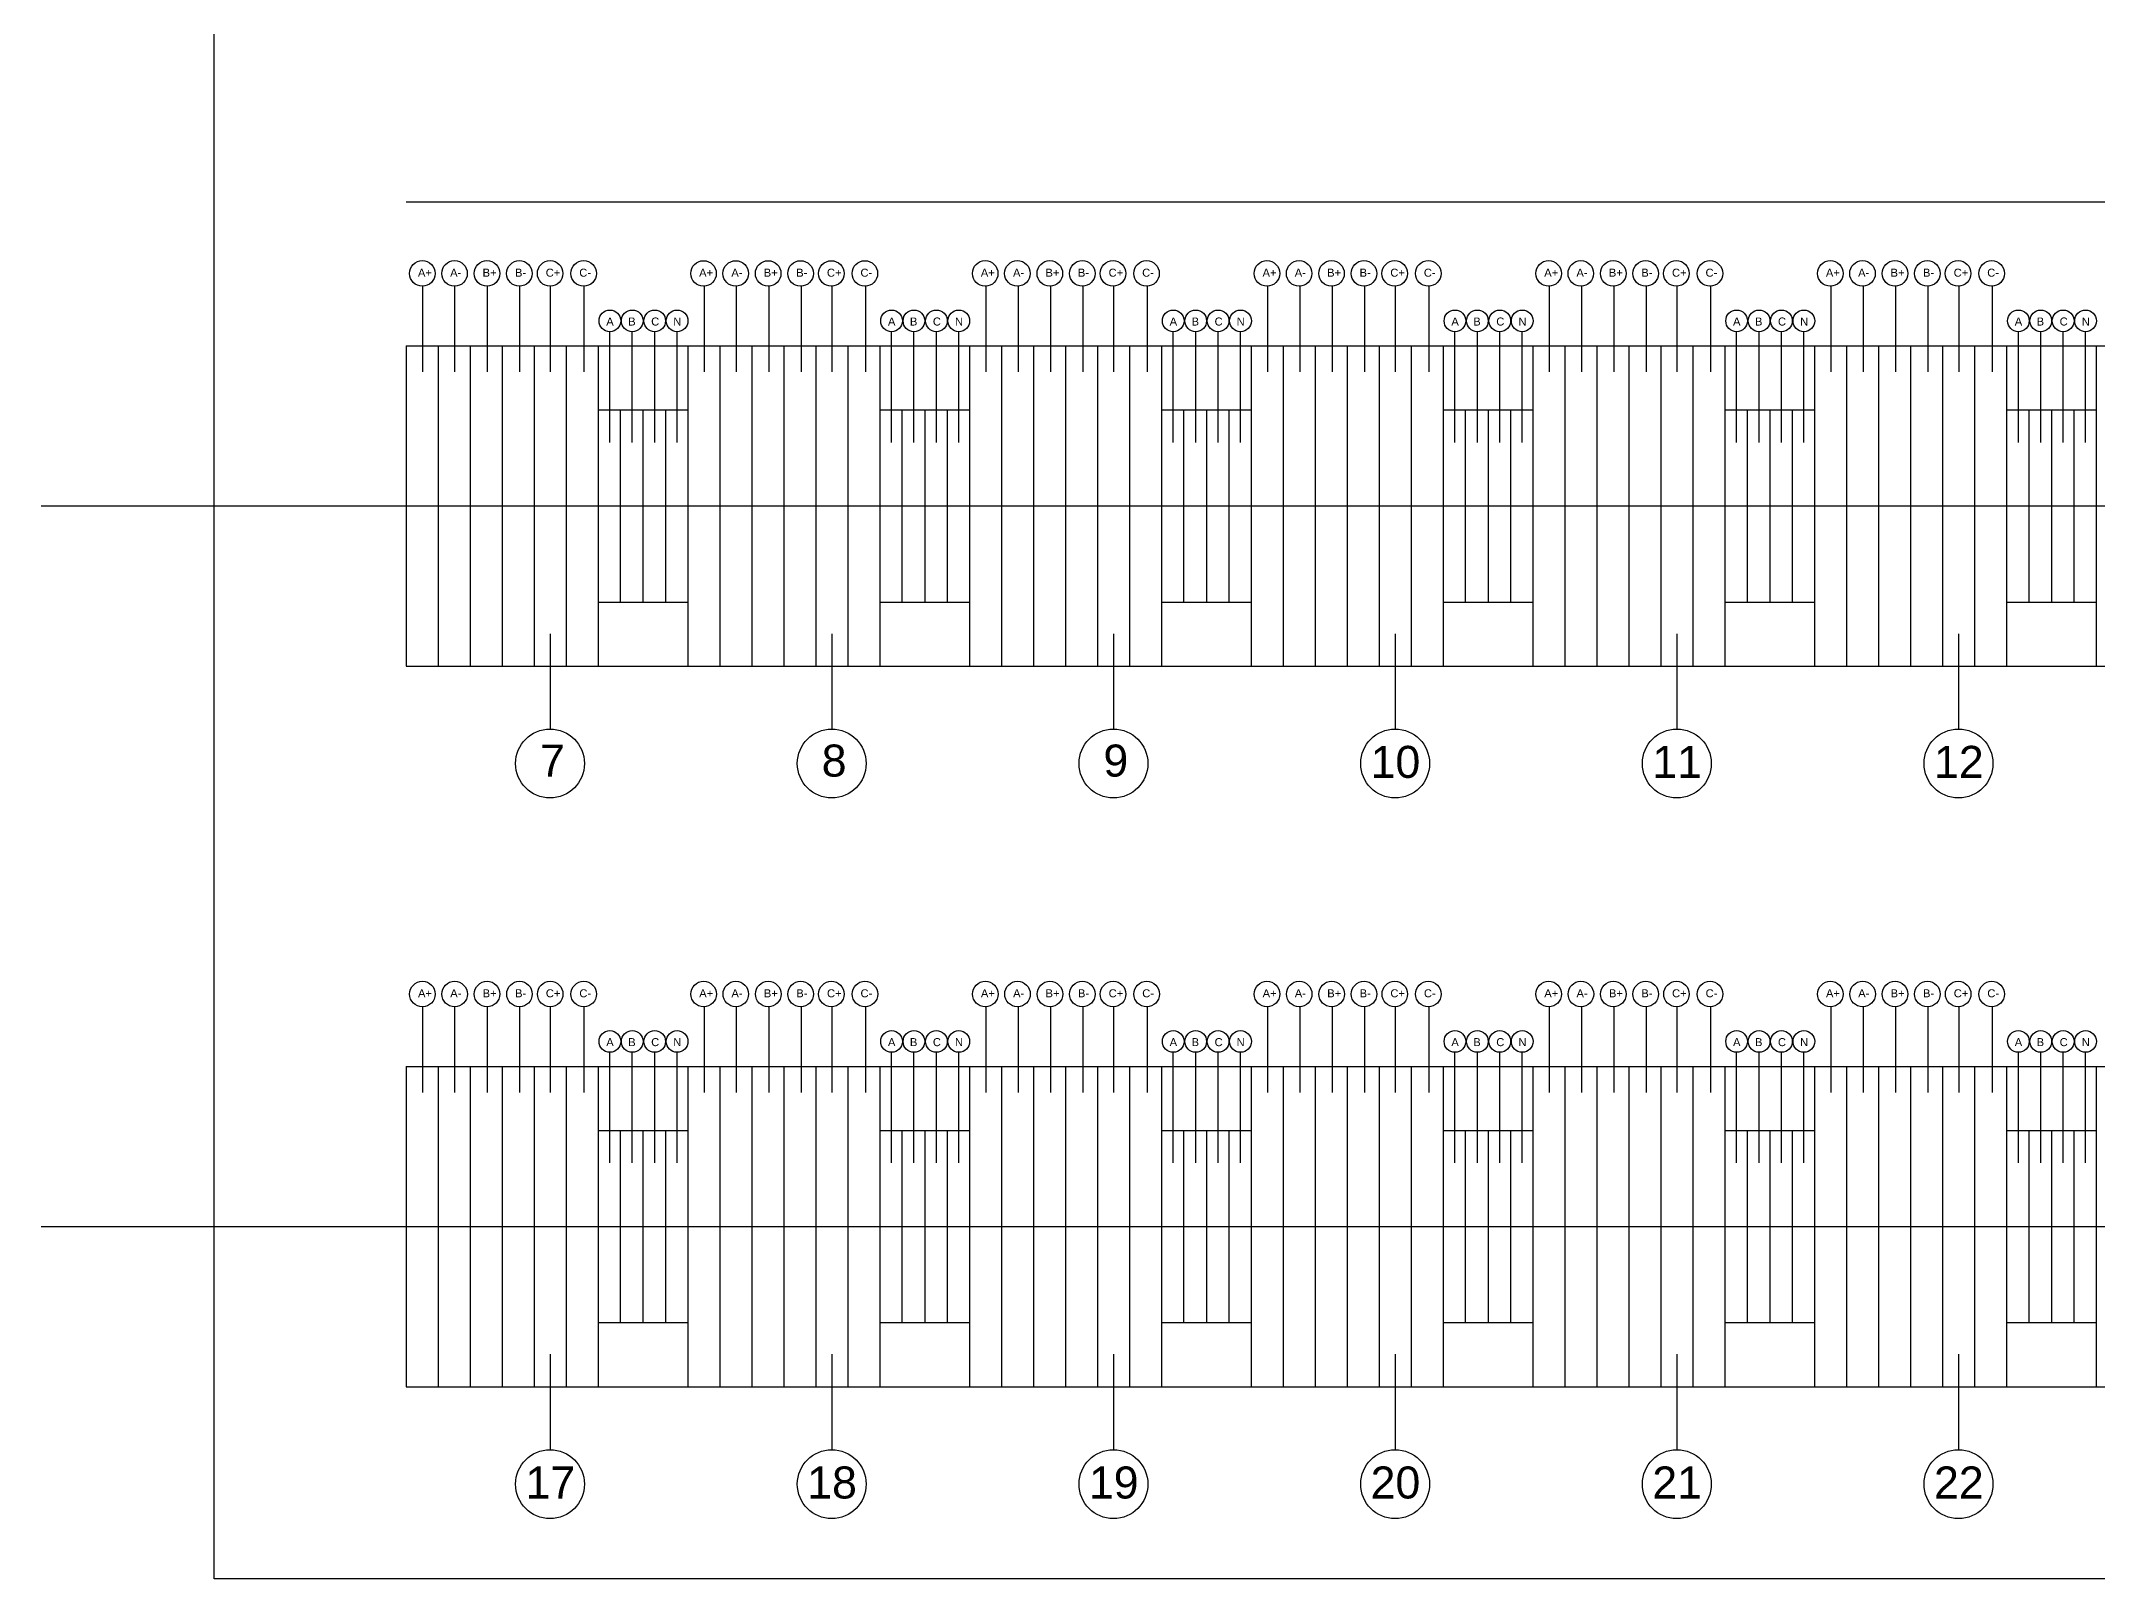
# Model space of a CAD drawing. Header units: millimetres. Extents: x 4250 to 10506, y 600 to 2800.
# Drawn here: x 4250 to 4892, y 600 to 1080 of the extents above; entities that cross this region are included whole.
import ezdxf

# ---------------------------------------------------------------- set-up
doc = ezdxf.new("R2010")
doc.units = ezdxf.units.MM
doc.styles.get("Standard").update_dxf_attribs({"font": 'arial.ttf'})

msp = doc.modelspace()

# ---------------------------------------------------------------- linework, layer by layer
for p, q in [((4303.727, 599.808), (4303.727, 2799.808)), ((4363.727, 1029.808), (5243.727, 1029.808)), ((4368.831, 1003.41), (4368.831, 976.652)), ((4378.89, 1003.41), (4378.89, 976.652)), ((4389.019, 1003.41), (4389.019, 976.652)), ((4399.148, 1003.41), (4399.148, 976.652)), ((4408.751, 1003.41), (4408.751, 976.652)), ((4419.23, 1003.41), (4419.23, 976.652)), ((4456.831, 1003.41), (4456.831, 976.652)), ((4466.89, 1003.41), (4466.89, 976.652)), ((4477.019, 1003.41), (4477.019, 976.652)), ((4487.148, 1003.41), (4487.148, 976.652)), ((4496.751, 1003.41), (4496.751, 976.652)), ((4507.23, 1003.41), (4507.23, 976.652)), ((4544.831, 1003.41), (4544.831, 976.652)), ((4554.89, 1003.41), (4554.89, 976.652)), ((4565.019, 1003.41), (4565.019, 976.652)), ((4575.148, 1003.41), (4575.148, 976.652)), ((4584.751, 1003.41), (4584.751, 976.652)), ((4595.23, 1003.41), (4595.23, 976.652)), ((4632.831, 1003.41), (4632.831, 976.652)), ((4642.89, 1003.41), (4642.89, 976.652)), ((4653.019, 1003.41), (4653.019, 976.652)), ((4663.148, 1003.41), (4663.148, 976.652)), ((4672.751, 1003.41), (4672.751, 976.652)), ((4683.23, 1003.41), (4683.23, 976.652)), ((4720.831, 1003.41), (4720.831, 976.652)), ((4730.89, 1003.41), (4730.89, 976.652)), ((4741.019, 1003.41), (4741.019, 976.652)), ((4751.148, 1003.41), (4751.148, 976.652)), ((4760.751, 1003.41), (4760.751, 976.652)), ((4771.23, 1003.41), (4771.23, 976.652)), ((4808.831, 1003.41), (4808.831, 976.652)), ((4818.89, 1003.41), (4818.89, 976.652)), ((4829.019, 1003.41), (4829.019, 976.652)), ((4839.148, 1003.41), (4839.148, 976.652)), ((4848.751, 1003.41), (4848.751, 976.652)), ((4859.23, 1003.41), (4859.23, 976.652)), ((4363.727, 984.808), (5243.727, 984.808)), ((4373.727, 984.808), (4373.727, 884.808)), ((4383.727, 984.808), (4383.727, 884.808)), ((4393.727, 984.808), (4393.727, 884.808)), ((4403.727, 984.808), (4403.727, 884.808)), ((4413.727, 984.808), (4413.727, 884.808)), ((4423.727, 984.808), (4423.727, 884.808)), ((4461.727, 984.808), (4461.727, 884.808)), ((4471.727, 984.808), (4471.727, 884.808)), ((4481.727, 984.808), (4481.727, 884.808)), ((4491.727, 984.808), (4491.727, 884.808)), ((4501.727, 984.808), (4501.727, 884.808)), ((4511.727, 984.808), (4511.727, 884.808)), ((4549.727, 984.808), (4549.727, 884.808)), ((4559.727, 984.808), (4559.727, 884.808)), ((4569.727, 984.808), (4569.727, 884.808)), ((4579.727, 984.808), (4579.727, 884.808)), ((4589.727, 984.808), (4589.727, 884.808)), ((4599.727, 984.808), (4599.727, 884.808)), ((4637.727, 984.808), (4637.727, 884.808)), ((4647.727, 984.808), (4647.727, 884.808)), ((4657.727, 984.808), (4657.727, 884.808)), ((4667.727, 984.808), (4667.727, 884.808)), ((4677.727, 984.808), (4677.727, 884.808)), ((4687.727, 984.808), (4687.727, 884.808)), ((4725.727, 984.808), (4725.727, 884.808)), ((4735.727, 984.808), (4735.727, 884.808)), ((4745.727, 984.808), (4745.727, 884.808)), ((4755.727, 984.808), (4755.727, 884.808)), ((4765.727, 984.808), (4765.727, 884.808)), ((4775.727, 984.808), (4775.727, 884.808)), ((4813.727, 984.808), (4813.727, 884.808)), ((4823.727, 984.808), (4823.727, 884.808)), ((4833.727, 984.808), (4833.727, 884.808)), ((4843.727, 984.808), (4843.727, 884.808)), ((4853.727, 984.808), (4853.727, 884.808)), ((4863.727, 984.808), (4863.727, 884.808)), ((4863.727, 984.808), (4863.727, 884.808)), ((4863.727, 984.808), (4863.727, 884.808)), ((4249.716, 934.808), (5375.12, 934.808)), ((4363.727, 884.808), (5243.727, 884.808)), ((4368.831, 778.41), (4368.831, 751.652)), ((4378.89, 778.41), (4378.89, 751.652)), ((4389.019, 778.41), (4389.019, 751.652)), ((4399.148, 778.41), (4399.148, 751.652)), ((4408.751, 778.41), (4408.751, 751.652)), ((4419.23, 778.41), (4419.23, 751.652)), ((4456.831, 778.41), (4456.831, 751.652)), ((4466.89, 778.41), (4466.89, 751.652)), ((4477.019, 778.41), (4477.019, 751.652)), ((4487.148, 778.41), (4487.148, 751.652)), ((4496.751, 778.41), (4496.751, 751.652)), ((4507.23, 778.41), (4507.23, 751.652)), ((4544.831, 778.41), (4544.831, 751.652)), ((4554.89, 778.41), (4554.89, 751.652)), ((4565.019, 778.41), (4565.019, 751.652)), ((4575.148, 778.41), (4575.148, 751.652)), ((4584.751, 778.41), (4584.751, 751.652)), ((4595.23, 778.41), (4595.23, 751.652)), ((4632.831, 778.41), (4632.831, 751.652)), ((4642.89, 778.41), (4642.89, 751.652)), ((4653.019, 778.41), (4653.019, 751.652)), ((4663.148, 778.41), (4663.148, 751.652)), ((4672.751, 778.41), (4672.751, 751.652)), ((4683.23, 778.41), (4683.23, 751.652)), ((4720.831, 778.41), (4720.831, 751.652)), ((4730.89, 778.41), (4730.89, 751.652)), ((4741.019, 778.41), (4741.019, 751.652)), ((4751.148, 778.41), (4751.148, 751.652)), ((4760.751, 778.41), (4760.751, 751.652)), ((4771.23, 778.41), (4771.23, 751.652)), ((4808.831, 778.41), (4808.831, 751.652)), ((4818.89, 778.41), (4818.89, 751.652)), ((4829.019, 778.41), (4829.019, 751.652)), ((4839.148, 778.41), (4839.148, 751.652)), ((4848.751, 778.41), (4848.751, 751.652)), ((4859.23, 778.41), (4859.23, 751.652)), ((4363.727, 759.808), (5243.727, 759.808)), ((4373.727, 759.808), (4373.727, 659.808)), ((4383.727, 759.808), (4383.727, 659.808)), ((4393.727, 759.808), (4393.727, 659.808)), ((4403.727, 759.808), (4403.727, 659.808)), ((4413.727, 759.808), (4413.727, 659.808)), ((4423.727, 759.808), (4423.727, 659.808)), ((4461.727, 759.808), (4461.727, 659.808)), ((4471.727, 759.808), (4471.727, 659.808)), ((4481.727, 759.808), (4481.727, 659.808)), ((4491.727, 759.808), (4491.727, 659.808)), ((4501.727, 759.808), (4501.727, 659.808)), ((4511.727, 759.808), (4511.727, 659.808)), ((4549.727, 759.808), (4549.727, 659.808)), ((4559.727, 759.808), (4559.727, 659.808)), ((4569.727, 759.808), (4569.727, 659.808)), ((4579.727, 759.808), (4579.727, 659.808)), ((4589.727, 759.808), (4589.727, 659.808)), ((4599.727, 759.808), (4599.727, 659.808)), ((4637.727, 759.808), (4637.727, 659.808)), ((4647.727, 759.808), (4647.727, 659.808)), ((4657.727, 759.808), (4657.727, 659.808)), ((4667.727, 759.808), (4667.727, 659.808)), ((4677.727, 759.808), (4677.727, 659.808)), ((4687.727, 759.808), (4687.727, 659.808)), ((4725.727, 759.808), (4725.727, 659.808)), ((4735.727, 759.808), (4735.727, 659.808)), ((4745.727, 759.808), (4745.727, 659.808)), ((4755.727, 759.808), (4755.727, 659.808)), ((4765.727, 759.808), (4765.727, 659.808)), ((4775.727, 759.808), (4775.727, 659.808)), ((4813.727, 759.808), (4813.727, 659.808)), ((4823.727, 759.808), (4823.727, 659.808)), ((4833.727, 759.808), (4833.727, 659.808)), ((4843.727, 759.808), (4843.727, 659.808)), ((4853.727, 759.808), (4853.727, 659.808)), ((4863.727, 759.808), (4863.727, 659.808)), ((4863.727, 759.808), (4863.727, 659.808)), ((4863.727, 759.808), (4863.727, 659.808)), ((4249.716, 709.808), (5375.12, 709.808)), ((4363.727, 709.808), (5243.727, 709.808)), ((4363.727, 659.808), (5243.727, 659.808)), ((5303.727, 599.808), (4303.727, 599.808))]:
    msp.add_line(p, q)
at = {"color": 1}
for p, q in [((4363.727, 984.808), (4363.727, 884.808)), ((4423.727, 984.808), (4423.727, 884.808)), ((4423.727, 984.808), (4423.727, 884.808)), ((4451.727, 984.808), (4451.727, 884.808)), ((4511.727, 984.808), (4511.727, 884.808)), ((4511.727, 984.808), (4511.727, 884.808)), ((4539.727, 984.808), (4539.727, 884.808)), ((4599.727, 984.808), (4599.727, 884.808)), ((4599.727, 984.808), (4599.727, 884.808)), ((4627.727, 984.808), (4627.727, 884.808)), ((4687.727, 984.808), (4687.727, 884.808)), ((4687.727, 984.808), (4687.727, 884.808)), ((4715.727, 984.808), (4715.727, 884.808)), ((4775.727, 984.808), (4775.727, 884.808)), ((4775.727, 984.808), (4775.727, 884.808)), ((4803.727, 984.808), (4803.727, 884.808)), ((4891.727, 984.808), (4891.727, 884.808)), ((4363.727, 759.808), (4363.727, 659.808)), ((4423.727, 759.808), (4423.727, 659.808)), ((4423.727, 759.808), (4423.727, 659.808)), ((4451.727, 759.808), (4451.727, 659.808)), ((4511.727, 759.808), (4511.727, 659.808)), ((4511.727, 759.808), (4511.727, 659.808)), ((4539.727, 759.808), (4539.727, 659.808)), ((4599.727, 759.808), (4599.727, 659.808)), ((4599.727, 759.808), (4599.727, 659.808)), ((4627.727, 759.808), (4627.727, 659.808)), ((4687.727, 759.808), (4687.727, 659.808)), ((4687.727, 759.808), (4687.727, 659.808)), ((4715.727, 759.808), (4715.727, 659.808)), ((4775.727, 759.808), (4775.727, 659.808)), ((4775.727, 759.808), (4775.727, 659.808)), ((4803.727, 759.808), (4803.727, 659.808)), ((4891.727, 759.808), (4891.727, 659.808))]:
    msp.add_line(p, q, dxfattribs=at)
for centre in [(4368.805, 1007.401), (4378.865, 1007.401), (4388.994, 1007.401), (4399.122, 1007.401), (4408.725, 1007.401), (4419.204, 1007.401), (4456.644, 1007.398), (4466.704, 1007.398), (4476.833, 1007.398), (4486.961, 1007.398), (4496.564, 1007.398), (4507.044, 1007.398), (4544.644, 1007.401), (4554.704, 1007.401), (4564.833, 1007.401), (4574.961, 1007.401), (4584.564, 1007.401), (4595.044, 1007.401), (4632.644, 1007.401), (4642.704, 1007.401), (4652.833, 1007.401), (4662.961, 1007.401), (4672.564, 1007.401), (4683.044, 1007.401), (4720.644, 1007.401), (4730.704, 1007.401), (4740.833, 1007.401), (4750.961, 1007.401), (4760.564, 1007.401), (4771.044, 1007.401), (4808.644, 1007.401), (4818.704, 1007.401), (4828.833, 1007.401), (4838.961, 1007.401), (4848.564, 1007.401), (4859.044, 1007.401), (4368.831, 782.401), (4378.89, 782.401), (4389.019, 782.401), (4399.148, 782.401), (4408.751, 782.401), (4419.23, 782.401), (4456.67, 782.398), (4466.729, 782.398), (4476.858, 782.398), (4486.987, 782.398), (4496.59, 782.398), (4507.069, 782.398), (4544.67, 782.401), (4554.729, 782.401), (4564.858, 782.401), (4574.987, 782.401), (4584.59, 782.401), (4595.069, 782.401), (4632.67, 782.401), (4642.729, 782.401), (4652.858, 782.401), (4662.987, 782.401), (4672.59, 782.401), (4683.069, 782.401), (4720.67, 782.401), (4730.729, 782.401), (4740.858, 782.401), (4750.987, 782.401), (4760.59, 782.401), (4771.069, 782.401), (4808.67, 782.401), (4818.729, 782.401), (4828.858, 782.401), (4838.987, 782.401), (4848.59, 782.401), (4859.069, 782.401)]:
    msp.add_circle(centre, 3.991)
at = {"layer": 'Defpoints'}
for p, q in [((4427.389, 954.651), (4427.389, 989.208)), ((4434.389, 954.651), (4434.389, 989.208)), ((4441.389, 954.651), (4441.389, 989.208)), ((4448.389, 954.651), (4448.389, 989.208)), ((4515.389, 954.651), (4515.389, 989.208)), ((4522.389, 954.651), (4522.389, 989.208)), ((4529.389, 954.651), (4529.389, 989.208)), ((4536.389, 954.651), (4536.389, 989.208)), ((4603.389, 954.651), (4603.389, 989.208)), ((4610.389, 954.651), (4610.389, 989.208)), ((4617.389, 954.651), (4617.389, 989.208)), ((4624.389, 954.651), (4624.389, 989.208)), ((4691.389, 954.651), (4691.389, 989.208)), ((4698.389, 954.651), (4698.389, 989.208)), ((4705.389, 954.651), (4705.389, 989.208)), ((4712.389, 954.651), (4712.389, 989.208)), ((4779.389, 954.651), (4779.389, 989.208)), ((4786.389, 954.651), (4786.389, 989.208)), ((4793.389, 954.651), (4793.389, 989.208)), ((4800.389, 954.651), (4800.389, 989.208)), ((4867.389, 954.651), (4867.389, 989.208)), ((4874.389, 954.651), (4874.389, 989.208)), ((4881.389, 954.651), (4881.389, 989.208)), ((4888.389, 954.651), (4888.389, 989.208)), ((4423.727, 964.808), (4451.727, 964.808)), ((4430.727, 904.808), (4430.727, 964.808)), ((4437.727, 964.808), (4437.727, 904.808)), ((4444.727, 964.808), (4444.727, 904.808)), ((4451.727, 964.808), (4451.727, 904.808)), ((4511.727, 964.808), (4539.727, 964.808)), ((4518.727, 904.808), (4518.727, 964.808)), ((4525.727, 964.808), (4525.727, 904.808)), ((4532.727, 964.808), (4532.727, 904.808)), ((4539.727, 964.808), (4539.727, 904.808)), ((4599.727, 964.808), (4627.727, 964.808)), ((4606.727, 904.808), (4606.727, 964.808)), ((4613.727, 964.808), (4613.727, 904.808)), ((4620.727, 964.808), (4620.727, 904.808)), ((4627.727, 964.808), (4627.727, 904.808)), ((4687.727, 964.808), (4715.727, 964.808)), ((4694.727, 904.808), (4694.727, 964.808)), ((4701.727, 964.808), (4701.727, 904.808)), ((4708.727, 964.808), (4708.727, 904.808)), ((4715.727, 964.808), (4715.727, 904.808)), ((4775.727, 964.808), (4803.727, 964.808)), ((4782.727, 904.808), (4782.727, 964.808)), ((4789.727, 964.808), (4789.727, 904.808)), ((4796.727, 964.808), (4796.727, 904.808)), ((4803.727, 964.808), (4803.727, 904.808)), ((4863.727, 964.808), (4891.727, 964.808)), ((4870.727, 904.808), (4870.727, 964.808)), ((4877.727, 964.808), (4877.727, 904.808)), ((4884.727, 964.808), (4884.727, 904.808)), ((4891.727, 964.808), (4891.727, 904.808)), ((4423.727, 904.808), (4451.727, 904.808)), ((4511.727, 904.808), (4539.727, 904.808)), ((4599.727, 904.808), (4627.727, 904.808)), ((4687.727, 904.808), (4715.727, 904.808)), ((4775.727, 904.808), (4803.727, 904.808)), ((4863.727, 904.808), (4891.727, 904.808)), ((4408.697, 894.922), (4408.697, 865.134)), ((4496.697, 894.922), (4496.697, 865.134)), ((4584.697, 894.922), (4584.697, 865.134)), ((4672.697, 894.922), (4672.697, 865.134)), ((4760.697, 894.922), (4760.697, 865.134)), ((4848.697, 894.922), (4848.697, 865.134)), ((4427.389, 729.651), (4427.389, 764.208)), ((4434.389, 729.651), (4434.389, 764.208)), ((4441.389, 729.651), (4441.389, 764.208)), ((4448.389, 729.651), (4448.389, 764.208)), ((4515.389, 729.651), (4515.389, 764.208)), ((4522.389, 729.651), (4522.389, 764.208)), ((4529.389, 729.651), (4529.389, 764.208)), ((4536.389, 729.651), (4536.389, 764.208)), ((4603.389, 729.651), (4603.389, 764.208)), ((4610.389, 729.651), (4610.389, 764.208)), ((4617.389, 729.651), (4617.389, 764.208)), ((4624.389, 729.651), (4624.389, 764.208)), ((4691.389, 729.651), (4691.389, 764.208)), ((4698.389, 729.651), (4698.389, 764.208)), ((4705.389, 729.651), (4705.389, 764.208)), ((4712.389, 729.651), (4712.389, 764.208)), ((4779.389, 729.651), (4779.389, 764.208)), ((4786.389, 729.651), (4786.389, 764.208)), ((4793.389, 729.651), (4793.389, 764.208)), ((4800.389, 729.651), (4800.389, 764.208)), ((4867.389, 729.651), (4867.389, 764.208)), ((4874.389, 729.651), (4874.389, 764.208)), ((4881.389, 729.651), (4881.389, 764.208)), ((4888.389, 729.651), (4888.389, 764.208)), ((4423.727, 739.808), (4451.727, 739.808)), ((4430.727, 679.808), (4430.727, 739.808)), ((4437.727, 739.808), (4437.727, 679.808)), ((4444.727, 739.808), (4444.727, 679.808)), ((4451.727, 739.808), (4451.727, 679.808)), ((4511.727, 739.808), (4539.727, 739.808)), ((4518.727, 679.808), (4518.727, 739.808)), ((4525.727, 739.808), (4525.727, 679.808)), ((4532.727, 739.808), (4532.727, 679.808)), ((4539.727, 739.808), (4539.727, 679.808)), ((4599.727, 739.808), (4627.727, 739.808)), ((4606.727, 679.808), (4606.727, 739.808)), ((4613.727, 739.808), (4613.727, 679.808)), ((4620.727, 739.808), (4620.727, 679.808)), ((4627.727, 739.808), (4627.727, 679.808)), ((4687.727, 739.808), (4715.727, 739.808)), ((4694.727, 679.808), (4694.727, 739.808)), ((4701.727, 739.808), (4701.727, 679.808)), ((4708.727, 739.808), (4708.727, 679.808)), ((4715.727, 739.808), (4715.727, 679.808)), ((4775.727, 739.808), (4803.727, 739.808)), ((4782.727, 679.808), (4782.727, 739.808)), ((4789.727, 739.808), (4789.727, 679.808)), ((4796.727, 739.808), (4796.727, 679.808)), ((4803.727, 739.808), (4803.727, 679.808)), ((4863.727, 739.808), (4891.727, 739.808)), ((4870.727, 679.808), (4870.727, 739.808)), ((4877.727, 739.808), (4877.727, 679.808)), ((4884.727, 739.808), (4884.727, 679.808)), ((4891.727, 739.808), (4891.727, 679.808)), ((4423.727, 679.808), (4451.727, 679.808)), ((4511.727, 679.808), (4539.727, 679.808)), ((4599.727, 679.808), (4627.727, 679.808)), ((4687.727, 679.808), (4715.727, 679.808)), ((4775.727, 679.808), (4803.727, 679.808)), ((4863.727, 679.808), (4891.727, 679.808)), ((4408.697, 669.922), (4408.697, 640.134)), ((4496.697, 669.922), (4496.697, 640.134)), ((4584.697, 669.922), (4584.697, 640.134)), ((4672.697, 669.922), (4672.697, 640.134)), ((4760.697, 669.922), (4760.697, 640.134)), ((4848.697, 669.922), (4848.697, 640.134))]:
    msp.add_line(p, q, dxfattribs=at)
for centre, radius in [((4427.389, 992.596), 3.388), ((4434.389, 992.596), 3.388), ((4441.389, 992.596), 3.388), ((4448.389, 992.596), 3.388), ((4515.389, 992.596), 3.388), ((4522.389, 992.596), 3.388), ((4529.389, 992.596), 3.388), ((4536.389, 992.596), 3.388), ((4603.389, 992.596), 3.388), ((4610.389, 992.596), 3.388), ((4617.389, 992.596), 3.388), ((4624.389, 992.596), 3.388), ((4691.389, 992.596), 3.388), ((4698.389, 992.596), 3.388), ((4705.389, 992.596), 3.388), ((4712.389, 992.596), 3.388), ((4779.389, 992.596), 3.388), ((4786.389, 992.596), 3.388), ((4793.389, 992.596), 3.388), ((4800.389, 992.596), 3.388), ((4867.389, 992.596), 3.388), ((4874.389, 992.596), 3.388), ((4881.389, 992.596), 3.388), ((4888.389, 992.596), 3.388), ((4408.697, 854.382), 10.752), ((4496.697, 854.382), 10.752), ((4584.697, 854.382), 10.752), ((4672.697, 854.382), 10.752), ((4760.697, 854.382), 10.752), ((4848.697, 854.382), 10.752), ((4427.389, 767.596), 3.388), ((4434.389, 767.596), 3.388), ((4441.389, 767.596), 3.388), ((4448.389, 767.596), 3.388), ((4515.389, 767.596), 3.388), ((4522.389, 767.596), 3.388), ((4529.389, 767.596), 3.388), ((4536.389, 767.596), 3.388), ((4603.389, 767.596), 3.388), ((4610.389, 767.596), 3.388), ((4617.389, 767.596), 3.388), ((4624.389, 767.596), 3.388), ((4691.389, 767.596), 3.388), ((4698.389, 767.596), 3.388), ((4705.389, 767.596), 3.388), ((4712.389, 767.596), 3.388), ((4779.389, 767.596), 3.388), ((4786.389, 767.596), 3.388), ((4793.389, 767.596), 3.388), ((4800.389, 767.596), 3.388), ((4867.389, 767.596), 3.388), ((4874.389, 767.596), 3.388), ((4881.389, 767.596), 3.388), ((4888.389, 767.596), 3.388), ((4408.697, 629.382), 10.752), ((4496.697, 629.382), 10.752), ((4584.697, 629.382), 10.752), ((4672.697, 629.382), 10.752), ((4760.697, 629.382), 10.752), ((4848.697, 629.382), 10.752)]:
    msp.add_circle(centre, radius, dxfattribs=at)

# ---------------------------------------------------------------- texts
at = {"char_height": 2.5, "attachment_point": 1}
for s, insert in [('A+', (4367.43, 1008.887)), ('A-', (4377.49, 1008.887)), ('B+', (4387.619, 1008.887)), ('B-', (4397.747, 1008.887)), ('C+', (4407.35, 1008.887)), ('C-', (4417.829, 1008.887)), ('A+', (4455.269, 1008.883)), ('A-', (4465.329, 1008.883)), ('B+', (4475.458, 1008.883)), ('B-', (4485.586, 1008.883)), ('C+', (4495.189, 1008.883)), ('C-', (4505.668, 1008.883)), ('A+', (4543.269, 1008.887)), ('A-', (4553.329, 1008.887)), ('B+', (4563.458, 1008.887)), ('B-', (4573.586, 1008.887)), ('C+', (4583.189, 1008.887)), ('C-', (4593.668, 1008.887)), ('A+', (4631.269, 1008.887)), ('A-', (4641.329, 1008.887)), ('B+', (4651.458, 1008.887)), ('B-', (4661.586, 1008.887)), ('C+', (4671.189, 1008.887)), ('C-', (4681.668, 1008.887)), ('A+', (4719.269, 1008.887)), ('A-', (4729.329, 1008.887)), ('B+', (4739.458, 1008.887)), ('B-', (4749.586, 1008.887)), ('C+', (4759.189, 1008.887)), ('C-', (4769.668, 1008.887)), ('A+', (4807.269, 1008.887)), ('A-', (4817.329, 1008.887)), ('B+', (4827.458, 1008.887)), ('B-', (4837.586, 1008.887)), ('C+', (4847.189, 1008.887)), ('C-', (4857.668, 1008.887)), ('A+', (4367.456, 783.887)), ('A-', (4377.515, 783.887)), ('B+', (4387.644, 783.887)), ('B-', (4397.773, 783.887)), ('C+', (4407.375, 783.887)), ('C-', (4417.855, 783.887)), ('A+', (4455.295, 783.883)), ('A-', (4465.354, 783.883)), ('B+', (4475.483, 783.883)), ('B-', (4485.612, 783.883)), ('C+', (4495.215, 783.883)), ('C-', (4505.694, 783.883)), ('A+', (4543.295, 783.887)), ('A-', (4553.354, 783.887)), ('B+', (4563.483, 783.887)), ('B-', (4573.612, 783.887)), ('C+', (4583.215, 783.887)), ('C-', (4593.694, 783.887)), ('A+', (4631.295, 783.887)), ('A-', (4641.354, 783.887)), ('B+', (4651.483, 783.887)), ('B-', (4661.612, 783.887)), ('C+', (4671.215, 783.887)), ('C-', (4681.694, 783.887)), ('A+', (4719.295, 783.887)), ('A-', (4729.354, 783.887)), ('B+', (4739.483, 783.887)), ('B-', (4749.612, 783.887)), ('C+', (4759.215, 783.887)), ('C-', (4769.694, 783.887)), ('A+', (4807.295, 783.887)), ('A-', (4817.354, 783.887)), ('B+', (4827.483, 783.887)), ('B-', (4837.612, 783.887)), ('C+', (4847.215, 783.887)), ('C-', (4857.694, 783.887))]:
    msp.add_mtext_dynamic_manual_height_columns(s, width=7.77997, gutter_width=12.5, heights=[0], dxfattribs=dict(at, insert=insert))
at = {"layer": 'Defpoints', "attachment_point": 1}
for s, width, insert, char_height in [('A', 5.05879, (4426.257, 993.638), 2.5), ('B', 5.05879, (4433.112, 993.638), 2.5), ('C', 5.05879, (4440.289, 993.638), 2.5), ('N', 5.05879, (4447.19, 993.638), 2.5), ('A', 5.05879, (4514.257, 993.638), 2.5), ('B', 5.05879, (4521.112, 993.638), 2.5), ('C', 5.05879, (4528.289, 993.638), 2.5), ('N', 5.05879, (4535.19, 993.638), 2.5), ('A', 5.05879, (4602.257, 993.638), 2.5), ('B', 5.05879, (4609.112, 993.638), 2.5), ('C', 5.05879, (4616.289, 993.638), 2.5), ('N', 5.05879, (4623.19, 993.638), 2.5), ('A', 5.05879, (4690.257, 993.638), 2.5), ('B', 5.05879, (4697.112, 993.638), 2.5), ('C', 5.05879, (4704.289, 993.638), 2.5), ('N', 5.05879, (4711.19, 993.638), 2.5), ('A', 5.05879, (4778.257, 993.638), 2.5), ('B', 5.05879, (4785.112, 993.638), 2.5), ('C', 5.05879, (4792.289, 993.638), 2.5), ('N', 5.05879, (4799.19, 993.638), 2.5), ('A', 5.05879, (4866.257, 993.638), 2.5), ('B', 5.05879, (4873.112, 993.638), 2.5), ('C', 5.05879, (4880.289, 993.638), 2.5), ('N', 5.05879, (4887.19, 993.638), 2.5), ('7', 13.87061, (4405.559, 860.302), 10), ('8', 13.87061, (4493.559, 860.302), 10), ('9', 13.87061, (4581.559, 860.302), 10), ('10', 13.87061, (4665.025, 859.893), 10), ('11', 13.87061, (4753.025, 859.893), 10), ('12', 13.87061, (4841.025, 859.893), 10), ('A', 5.05879, (4426.257, 768.638), 2.5), ('B', 5.05879, (4433.112, 768.638), 2.5), ('C', 5.05879, (4440.289, 768.638), 2.5), ('N', 5.05879, (4447.19, 768.638), 2.5), ('A', 5.05879, (4514.257, 768.638), 2.5), ('B', 5.05879, (4521.112, 768.638), 2.5), ('C', 5.05879, (4528.289, 768.638), 2.5), ('N', 5.05879, (4535.19, 768.638), 2.5), ('A', 5.05879, (4602.257, 768.638), 2.5), ('B', 5.05879, (4609.112, 768.638), 2.5), ('C', 5.05879, (4616.289, 768.638), 2.5), ('N', 5.05879, (4623.19, 768.638), 2.5), ('A', 5.05879, (4690.257, 768.638), 2.5), ('B', 5.05879, (4697.112, 768.638), 2.5), ('C', 5.05879, (4704.289, 768.638), 2.5), ('N', 5.05879, (4711.19, 768.638), 2.5), ('A', 5.05879, (4778.257, 768.638), 2.5), ('B', 5.05879, (4785.112, 768.638), 2.5), ('C', 5.05879, (4792.289, 768.638), 2.5), ('N', 5.05879, (4799.19, 768.638), 2.5), ('A', 5.05879, (4866.257, 768.638), 2.5), ('B', 5.05879, (4873.112, 768.638), 2.5), ('C', 5.05879, (4880.289, 768.638), 2.5), ('N', 5.05879, (4887.19, 768.638), 2.5), ('17', 13.87061, (4401.025, 634.893), 10), ('18', 13.87061, (4489.025, 634.893), 10), ('19', 13.87061, (4577.025, 634.893), 10), ('20', 13.87061, (4665.025, 634.893), 10), ('21', 13.87061, (4753.025, 634.893), 10), ('22', 13.87061, (4841.025, 634.893), 10)]:
    msp.add_mtext_dynamic_manual_height_columns(s, width=width, gutter_width=12.5, heights=[0], dxfattribs=dict(at, insert=insert, char_height=char_height))

doc.saveas('drawing.dxf')
